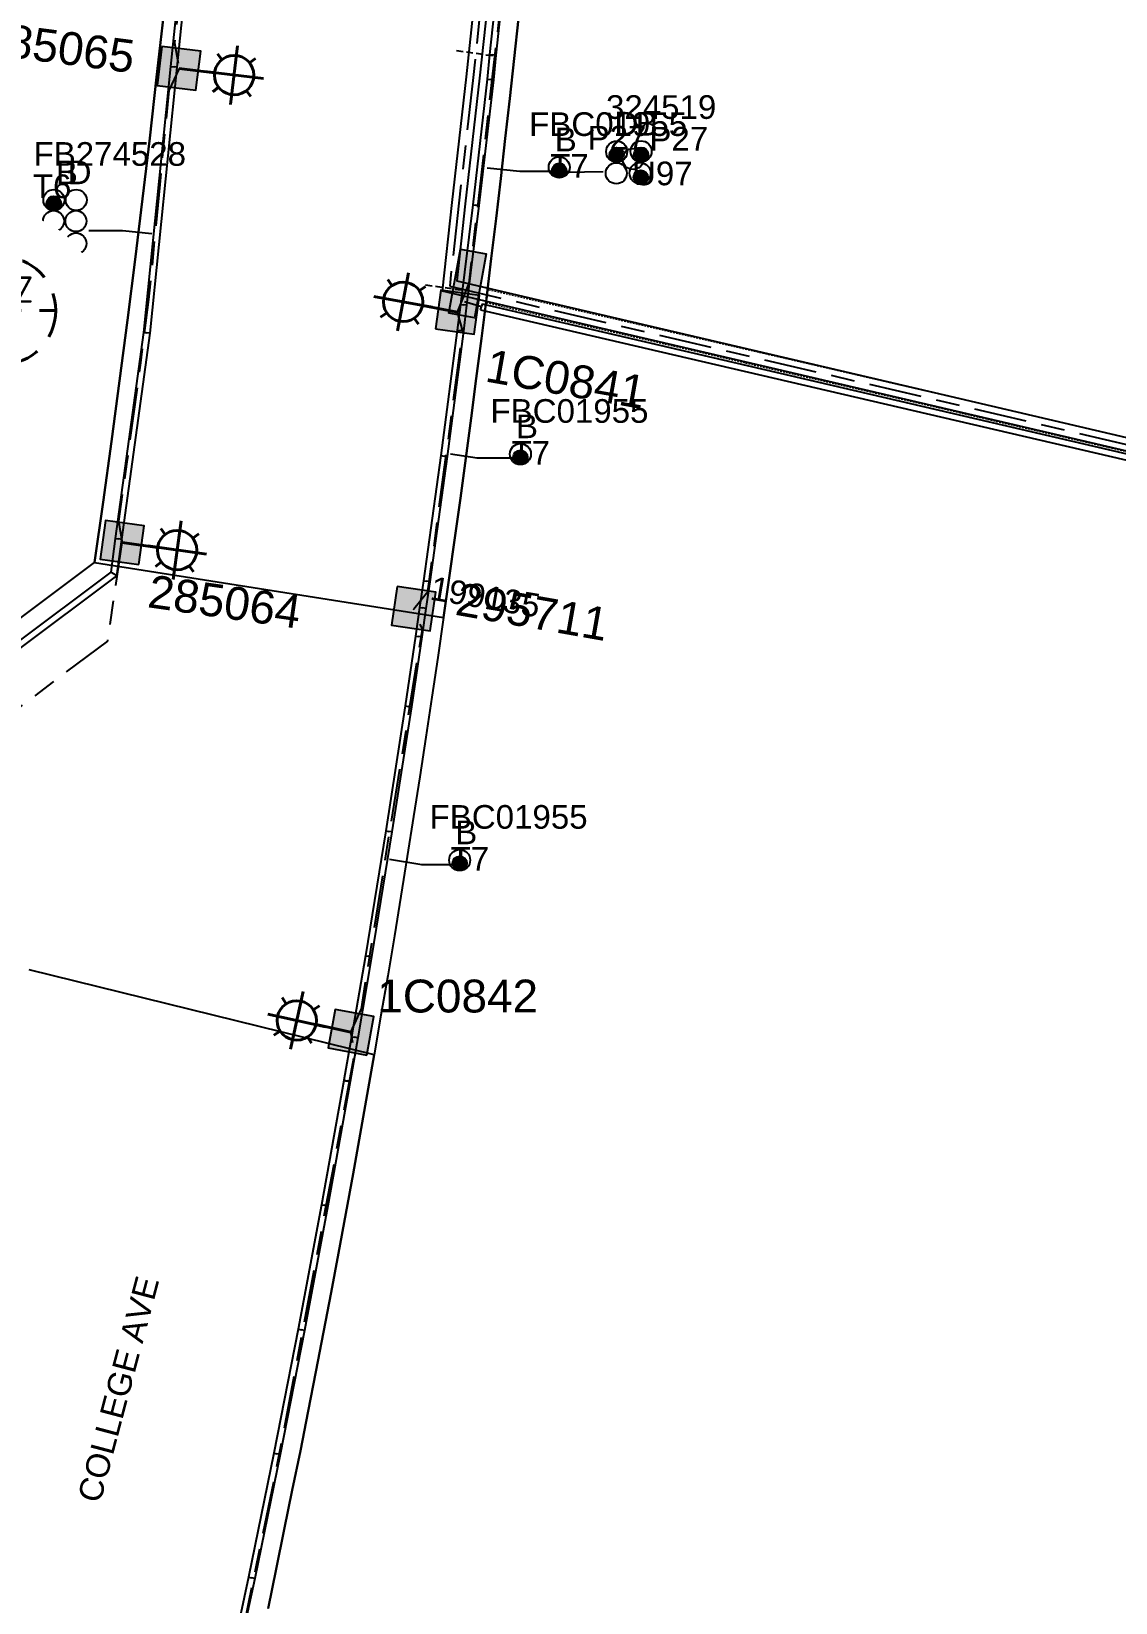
# Model space of a CAD drawing. Extents: x 301026 to 301961, y 6172667 to 6173436.
# Drawn here: x 301506.8 to 301589.2, y 6172927.5 to 6173047 of the extents above; entities that cross this region are included whole.
import ezdxf
from ezdxf.enums import TextEntityAlignment as Align

# ---------------------------------------------------------------- set-up
doc = ezdxf.new("R2010")
doc.units = 0
for name, pattern in [('Cable Exist UG', [8.2, 4, -1.2, 1.8, -1.2]), ('Dash', [5, 3, -2]), ('DASHED', [0.75, 0.5, -0.25]), ('HIDDEN', [0.375, 0.25, -0.125]), ('HIDDEN2', [0.1875, 0.125, -0.0625])]:
    doc.linetypes.add(name, pattern=pattern)
doc.layers.get('0').update_dxf_attribs({"color": 6})
for name, color, linetype, lineweight in [('Cadastre Land Parcels_SP_EXT', 9, 'Continuous', 5), ('Cadastre Other Property_SP_EXT', 9, 'HIDDEN', 5), ('Cadastre Roads_SP_EXT', 9, 'Continuous', 5)]:
    doc.layers.add(name, color=color, linetype=linetype, lineweight=lineweight)
for name, color, linetype in [('Duct_SP_EXT', 7, 'Continuous'), ('Equip_SL_EXT', 7, 'Continuous'), ('Equip_SP_SL_EXT', 7, 'Continuous'), ('Mains_HV_EXT', 7, 'Continuous'), ('Mains_SL_EXT', 7, 'Continuous'), ('Notes', 7, 'Continuous'), ('SupportsUG_SP_HV_EXT', 7, 'Continuous'), ('SupportsUG_SP_LV_SL_EXT', 7, 'Continuous'), ('Trench_SP_EXT', 7, 'Continuous')]:
    doc.layers.add(name, color=color, linetype=linetype)
doc.layers.add('UNKNOWN_FEATURES', color=1, linetype='DASHED', plot=False)
doc.styles.add('COLUMN_LABEL', font='arial.ttf')
doc.styles.add('iecARIAL', font='arial.ttf', dxfattribs={"height": 2})
doc.styles.add('IESYMBOL1', font='isocp.shx')
doc.styles.add('PIT_LABEL', font='arial.ttf')
doc.styles.add('POLE_LABEL', font='arial.ttf')
doc.styles.add('SLCP_LABEL', font='arial.ttf', dxfattribs={"height": 3.5})
doc.styles.get("Standard").update_dxf_attribs({"font": 'arial.ttf'})
doc.linetypes.add('Cable E UG', pattern='A,6,-0.5,["E",Standard,S=1.7,R=0,X=0.5,Y=-1],-2.9', length=9.4)

# ---------------------------------------------------------------- blocks, each defined once
blk = doc.blocks.new('DUCT_EXT')
blk.add_circle((0, 0.8), 0.8)
at = {"flags": 1}
blk.add_attdef('Z', (0, 0), '', height=0.2, dxfattribs=at)
at = {"flags": 9}
for tag, p in [('DUCT_CODE', (0, 0)), ('XSECT_TYPE', (0, -0.2)), ('STATE', (0, -0.6)), ('FB_REFERENCE', (0, -0.4)), ('NOTES', (0, -0.8))]:
    blk.add_attdef(tag, text='', height=0.2, dxfattribs=at).set_placement(p, align=Align.MIDDLE_LEFT)
blk = doc.blocks.new('SL_LANTERN_EXT')
at = {"lineweight": 40}
for p, q in [((0, 1.97), (0, 6.47)), ((-1.46, 5.68), (-1.06, 5.28)), ((1.46, 5.68), (1.06, 5.28)), ((-2.25, 4.22), (2.25, 4.22)), ((-1.46, 2.76), (-1.06, 3.16)), ((0, 0), (0, 2.72)), ((1.46, 2.76), (1.06, 3.16))]:
    blk.add_line(p, q, dxfattribs=at)
blk.add_circle((0, 4.22), 1.5, dxfattribs=at)
at = {"style": 'iecARIAL', "flags": 9}
blk.add_attdef('ASSET_NUM', (1.5, 1.5), '', height=2.5, dxfattribs=at)
for tag, p, height, flags in [('CONSTRUCTED_VOLTAGE', (0.98, -0.65), 0.2, 9), ('CONTROL_TYPE', (0.98, -0.85), 0.2, 9), ('LANTERN_PURPOSE', (0.98, -1.05), 0.2, 9), ('LANTERN_TYPE', (0.98, -1.25), 0.2, 9), ('LNUMBER', (2.18, -3.25), 2.5, 8), ('OPERATING_VOLTAGE', (0.98, -1.65), 0.2, 9), ('ORIENTATION', (0.98, -1.85), 0.2, 9), ('OWNED_BY', (0.98, -2.05), 0.2, 9), ('STATE', (0.98, -2.25), 0.2, 9), ('NO_PHASES', (0.98, -1.45), 0.2, 9), ('USAGE', (0.98, -2.45), 0.2, 9), ('CEXIST', (0.98, -2.65), 0.2, 9), ('CNEW', (0.98, -2.85), 0.2, 9), ('CNUMBER', (0.98, -3.05), 0.2, 9), ('CREMOVE', (0.98, -3.25), 0.2, 9), ('CREPLACE', (0.98, -3.45), 0.2, 9), ('LKINGHEIGHT', (0.98, -3.65), 0.2, 9), ('LBRACKET', (0.98, -3.85), 0.2, 9), ('LBRACKETVOCAB', (0.98, -4.05), 0.2, 9), ('LCATEGORY', (0.98, -4.25), 0.2, 9), ('LCHARGE1', (0.98, -4.45), 0.2, 9), ('LCHARGE1PERCENT', (0.98, -4.65), 0.2, 9), ('LCHARGE2', (0.98, -4.85), 0.2, 9), ('LCHARGE2PERCENT', (0.98, -5.05), 0.2, 9), ('LCHARGE3', (0.98, -5.25), 0.2, 9), ('LCHARGE3PERCENT', (0.98, -5.45), 0.2, 9), ('LEXIST', (0.98, -5.65), 0.2, 9), ('LLAMP', (0.98, -5.85), 0.2, 9), ('LLAMPVOCAB', (0.98, -6.05), 0.2, 9), ('LMAST', (0.98, -6.25), 0.2, 9), ('LMASTVOCAB', (0.98, -6.45), 0.2, 9), ('LNEW', (0.98, -6.65), 0.2, 9), ('LANTNUMBER', (0.98, -6.85), 0.2, 9), ('LOUTREACH', (0.98, -7.25), 0.2, 9), ('LOUTREACHVOCAB', (0.98, -7.45), 0.2, 9), ('LRATECODE', (0.98, -7.65), 0.2, 9), ('LREMOVE', (0.98, -7.85), 0.2, 9), ('LREPLACE', (0.98, -8.05), 0.2, 9), ('LTYPE', (0.98, -8.25), 0.2, 9), ('LTYPEVOCAB', (0.98, -8.45), 0.2, 9), ('STREETNAME', (0.98, -9.25), 0.2, 9), ('SUBURB', (0.98, -9.45), 0.2, 1), ('LEGEND', (0.98, -8.65), 0.2, 9), ('LOCATION', (0.98, -8.85), 0.2, 9), ('NOTES', (0.98, -9.05), 0.2, 9)]:
    blk.add_attdef(tag, p, '', height=height, dxfattribs=dict(flags=flags))
blk = doc.blocks.new('CABLE_LARGE_EXT')
h = blk.add_hatch(color=256)
edge = h.paths.add_edge_path()
edge.add_arc((0, 0.55), 0.55, 0, 360)
blk.add_circle((0, 0.55), 0.55)
at = {"flags": 1}
blk.add_attdef('Z', (0, 0), '', height=0.2, dxfattribs=at)
at = {"flags": 9}
for tag, p in [('COND_CODE', (0, 0)), ('STATE', (0, -0.4)), ('XSECT_SIZE', (0, -0.6)), ('FB_REFERENCE', (0, -0.2)), ('NOTES', (0, -0.8))]:
    blk.add_attdef(tag, text='', height=0.2, dxfattribs=at).set_placement(p, align=Align.MIDDLE_LEFT)
blk = doc.blocks.new('PIT_EXT')
blk.add_hatch(color=256).paths.add_polyline_path([(-2.47, 0.99), (2.47, 0.99), (2.47, -0.99), (-2.47, -0.99)])
at = {"lineweight": -3}
blk.add_lwpolyline([(-2.47, 0.99), (2.47, 0.99), (2.47, -0.99), (-2.47, -0.99)], close=True, dxfattribs=at)
at = {"style": 'PIT_LABEL'}
for tag, height, flags, p in [('ASSET_NUM', 2.5, 8, (2, 2)), ('STREET_CODE', 0.2, 9, (0, -0.2))]:
    blk.add_attdef(tag, text='', height=height, dxfattribs=dict(at, flags=flags)).set_placement(p, align=Align.MIDDLE_LEFT)
at = {"flags": 1}
blk.add_attdef('Z', (0, 0), '', height=0.2, dxfattribs=at)
at = {"flags": 9}
for tag, p in [('OWNED_BY', (0, -0.4)), ('STATE', (0, -0.6)), ('SUPPORT_TYPE', (0, -0.8)), ('USAGE', (0, -1)), ('LOCATION', (0, -1.2)), ('NOTES', (0, -1.4))]:
    blk.add_attdef(tag, text='', height=0.2, dxfattribs=at).set_placement(p, align=Align.MIDDLE_LEFT)
blk = doc.blocks.new('SLCP_ZELL_EXT')
blk.add_wipeout([(-0.24, 7.5), (-0.71, 7.47), (-1.17, 7.41), (-1.64, 7.32), (-2.09, 7.21), (-2.54, 7.06), (-2.98, 6.89), (-3.41, 6.69), (-3.82, 6.46), (-4.22, 6.21), (-4.6, 5.93), (-4.96, 5.63), (-5.31, 5.31), (-5.63, 4.96), (-5.93, 4.6), (-6.21, 4.22), (-6.46, 3.82), (-6.69, 3.41), (-6.89, 2.98), (-7.06, 2.54), (-7.21, 2.09), (-7.32, 1.64), (-7.41, 1.17), (-7.47, 0.71), (-7.5, 0.24), (-7.5, -0.24), (-7.47, -0.71), (-7.41, -1.17), (-7.32, -1.64), (-7.21, -2.09), (-7.06, -2.54), (-6.89, -2.98), (-6.69, -3.41), (-6.46, -3.82), (-6.21, -4.22), (-5.93, -4.6), (-5.63, -4.96), (-5.31, -5.31), (-4.96, -5.63), (-4.6, -5.93), (-4.22, -6.21), (-3.82, -6.46), (-3.41, -6.69), (-2.98, -6.89), (-2.54, -7.06), (-2.09, -7.21), (-1.64, -7.32), (-1.17, -7.41), (-0.71, -7.47), (-0.24, -7.5), (0.24, -7.5), (0.71, -7.47), (1.17, -7.41), (1.64, -7.32), (2.09, -7.21), (2.54, -7.06), (2.98, -6.89), (3.41, -6.69), (3.82, -6.46), (4.22, -6.21), (4.6, -5.93), (4.96, -5.63), (5.31, -5.31), (5.63, -4.96), (5.93, -4.6), (6.21, -4.22), (6.46, -3.82), (6.69, -3.41), (6.89, -2.98), (7.06, -2.54), (7.21, -2.09), (7.32, -1.64), (7.41, -1.17), (7.47, -0.71), (7.5, -0.24), (7.5, 0.24), (7.47, 0.71), (7.41, 1.17), (7.32, 1.64), (7.21, 2.09), (7.06, 2.54), (6.89, 2.98), (6.69, 3.41), (6.46, 3.82), (6.21, 4.22), (5.93, 4.6), (5.63, 4.96), (5.31, 5.31), (4.96, 5.63), (4.6, 5.93), (4.22, 6.21), (3.82, 6.46), (3.41, 6.69), (2.98, 6.89), (2.54, 7.06), (2.09, 7.21), (1.64, 7.32), (1.17, 7.41), (0.71, 7.47), (0.24, 7.5)])
at = {"linetype": 'Dash', "lineweight": 40, "ltscale": 0.7}
for p, q in [((0, 4.11), (0, -4.11)), ((-4.11, 0), (4.11, 0))]:
    blk.add_line(p, q, dxfattribs=at)
blk.add_circle((0, 0), 4.11, dxfattribs=at)
at = {"lineweight": 40, "style": 'IESYMBOL1'}
for s, p in [('P', (-1.6, 0)), ('Z', (1.7, 0)), ('60', (-1.61, -3.31))]:
    blk.add_text(s, height=2, dxfattribs=at).set_placement(p, align=Align.BOTTOM_CENTER)
at = {"style": 'SLCP_LABEL'}
for tag, height, flags, p in [('ASSET_NUM', 2.5, 8, (2, 2)), ('STREET_CODE', 0.2, 9, (0, -0.2))]:
    blk.add_attdef(tag, text='', height=height, dxfattribs=dict(at, flags=flags)).set_placement(p, align=Align.MIDDLE_LEFT)
at = {"flags": 1}
blk.add_attdef('Z', (0, 0), '', height=0.2, dxfattribs=at)
at = {"flags": 9}
for tag, p in [('CONSTRUCTED_VOLTAGE', (0, -0.4)), ('CONTROL_TYPE', (0, -0.6)), ('OPERATING_VOLTAGE', (0, -1)), ('ORIENTATION', (0, -1.2)), ('NO_PHASES', (0, -0.8)), ('OWNED_BY', (0, -1.4)), ('STATE', (0, -2)), ('USAGE', (0, -1.6)), ('LOCATION', (0, -1.8)), ('NOTES', (0, -2.2))]:
    blk.add_attdef(tag, text='', height=0.2, dxfattribs=at).set_placement(p, align=Align.MIDDLE_LEFT)
blk = doc.blocks.new('COLUMN_EXT')
blk.add_hatch(color=256).paths.add_polyline_path([(-1.49, 1.48), (-1.49, -1.49), (1.48, -1.49), (1.48, 1.48)])
blk.add_lwpolyline([(-1.49, -1.49), (1.48, -1.49), (1.48, 1.48), (-1.49, 1.48)], close=True)
for tag, height, style, flags, p in [('ASSET_NUM', 2.5, 'COLUMN_LABEL', 8, (2, 2)), ('STRUCTURE_PLANT_NUMBER', 0.2, 'POLE_LABEL', 9, (1.81, 0.03)), ('STREET_CODE', 0.2, 'COLUMN_LABEL', 9, (1.81, -0.2))]:
    blk.add_attdef(tag, text='', height=height, dxfattribs=dict(style=style, flags=flags)).set_placement(p, align=Align.MIDDLE_LEFT)
at = {"flags": 9}
for tag, p in [('COLUMN_TYPE', (1.81, -0.4)), ('OWNED_BY', (1.81, -0.6)), ('STATE', (1.81, -0.8)), ('USAGE', (1.81, -1)), ('LEGEND', (1.81, -1.2)), ('STREETNAME', (1.81, -1.6)), ('SUBURB', (1.81, -1.8)), ('LOCATION', (1.81, -1.4)), ('NOTES', (1.81, -2))]:
    blk.add_attdef(tag, text='', height=0.2, dxfattribs=at).set_placement(p, align=Align.MIDDLE_LEFT)
at = {"flags": 1}
blk.add_attdef('Z', (1.81, -2.35), '', height=0.2, dxfattribs=at)

msp = doc.modelspace()

# ---------------------------------------------------------------- linework, layer by layer
at = {"layer": 'Cadastre Land Parcels_SP_EXT', "color": 250, "linetype": 'Continuous', "lineweight": -3}
for points in [[(301491.18, 6173104.23), (301483.65, 6173030.81), (301480.64, 6173009.3), (301484.06, 6173004.77), (301505.15, 6173001.83), (301511.54, 6173006.63), (301511.54, 6173006.63), (301512.2, 6173011.23), (301512.84, 6173015.84), (301513.46, 6173020.46), (301514.06, 6173025.07), (301514.64, 6173029.69), (301515.21, 6173034.3), (301515.75, 6173038.92), (301516.28, 6173043.55), (301516.79, 6173048.16)], [(301543.8, 6173048.02), (301543.47, 6173044.97), (301543.14, 6173041.93), (301542.8, 6173038.88), (301542.45, 6173035.84), (301542.1, 6173032.8), (301541.73, 6173029.76), (301541.36, 6173026.72), (301540.98, 6173023.68), (301540.59, 6173020.64), (301540.2, 6173017.6), (301539.8, 6173014.57), (301539.39, 6173011.53), (301538.97, 6173008.5), (301538.54, 6173005.47), (301538.11, 6173002.44), (301537.67, 6172999.4), (301537.22, 6172996.38), (301536.76, 6172993.35), (301536.3, 6172990.32), (301535.82, 6172987.3), (301535.34, 6172984.27), (301534.85, 6172981.25), (301534.36, 6172978.23), (301533.86, 6172975.2), (301533.34, 6172972.19), (301532.82, 6172969.17), (301532.3, 6172966.15), (301531.76, 6172963.14), (301531.22, 6172960.12), (301530.67, 6172957.11), (301530.11, 6172954.1), (301529.55, 6172951.09), (301528.97, 6172948.08), (301528.39, 6172945.07), (301527.81, 6172942.07), (301527.21, 6172939.06), (301526.6, 6172936.06), (301525.99, 6172933.06), (301525.37, 6172930.06), (301524.75, 6172927.06)]]:
    msp.add_lwpolyline(points, dxfattribs=at)
at = {"layer": 'Cadastre Other Property_SP_EXT', "linetype": 'HIDDEN2'}
msp.add_lwpolyline([(301656.31, 6173000.8), (301541.48, 6173027.37), (301541.36, 6173026.4), (301656.05, 6172999.7), (301656.31, 6173000.8)], close=True, dxfattribs=at)
at = {"layer": 'Cadastre Roads_SP_EXT', "color": 250, "linetype": 'Continuous', "lineweight": -3}
for points in [[(301516.79, 6173048.16), (301516.28, 6173043.55), (301515.75, 6173038.92), (301515.21, 6173034.3), (301514.64, 6173029.69), (301514.06, 6173025.07), (301513.46, 6173020.46), (301512.84, 6173015.84), (301512.2, 6173011.23), (301511.54, 6173006.63), (301538.11, 6173002.44), (301538.54, 6173005.47), (301538.54, 6173005.47), (301538.97, 6173008.5), (301539.39, 6173011.53), (301539.8, 6173014.57), (301540.2, 6173017.6), (301540.59, 6173020.64), (301540.98, 6173023.68), (301541.36, 6173026.72), (301541.73, 6173029.76), (301542.1, 6173032.8), (301542.45, 6173035.84), (301542.8, 6173038.88), (301543.14, 6173041.93), (301543.47, 6173044.97), (301543.8, 6173048.02)], [(301524.75, 6172927.06), (301525.37, 6172930.06), (301525.99, 6172933.06), (301526.6, 6172936.06), (301527.21, 6172939.06), (301527.81, 6172942.07), (301528.39, 6172945.07), (301528.97, 6172948.08), (301529.55, 6172951.09), (301530.11, 6172954.1), (301530.67, 6172957.11), (301531.22, 6172960.12), (301531.76, 6172963.14), (301532.3, 6172966.15), (301532.82, 6172969.17), (301506.59, 6172975.64)]]:
    msp.add_lwpolyline(points, dxfattribs=at)
at = {"layer": 'Duct_SP_EXT'}
for p, q in [((301517.37, 6173044.37), (301521.53, 6173084.98)), ((301517.85, 6173044.32), (301522.01, 6173084.94)), ((301542.43, 6173052.97), (301541.61, 6173045.28)), ((301542.9, 6173052.92), (301542.09, 6173045.23)), ((301541.61, 6173045.28), (301541.41, 6173043.41)), ((301541.61, 6173045.28), (301541.85, 6173045.26)), ((301541.61, 6173045.28), (301541.85, 6173045.26)), ((301542.09, 6173045.23), (301541.85, 6173045.26)), ((301542.09, 6173045.23), (301541.85, 6173045.26)), ((301542.09, 6173045.23), (301541.89, 6173043.35)), ((301515.3, 6173024.14), (301517.37, 6173044.37)), ((301515.78, 6173024.09), (301517.85, 6173044.32)), ((301517.37, 6173044.37), (301517.61, 6173044.34)), ((301517.37, 6173044.37), (301517.61, 6173044.34)), ((301517.85, 6173044.32), (301517.61, 6173044.34)), ((301517.85, 6173044.32), (301517.61, 6173044.34)), ((301541.41, 6173043.41), (301540.32, 6173033.85)), ((301541.41, 6173043.41), (301541.65, 6173043.38)), ((301541.89, 6173043.35), (301541.65, 6173043.38)), ((301541.89, 6173043.35), (301540.79, 6173033.79)), ((301540.32, 6173033.85), (301539.39, 6173026.27)), ((301540.32, 6173033.85), (301540.55, 6173033.82)), ((301540.79, 6173033.79), (301540.55, 6173033.82)), ((301540.79, 6173033.79), (301539.86, 6173026.21)), ((301539.39, 6173026.27), (301539.15, 6173024.3)), ((301539.39, 6173026.27), (301539.63, 6173026.24)), ((301539.39, 6173026.27), (301539.63, 6173026.24)), ((301539.86, 6173026.21), (301539.62, 6173024.24)), ((301539.86, 6173026.21), (301539.63, 6173026.24)), ((301539.86, 6173026.21), (301539.63, 6173026.24)), ((301540.92, 6173025.85), (301540.98, 6173026.08)), ((301540.92, 6173025.85), (301657.78, 6172998.64)), ((301541.03, 6173026.32), (301540.98, 6173026.08)), ((301541.03, 6173026.32), (301657.88, 6172999.11)), ((301539.15, 6173024.3), (301537.9, 6173014.76)), ((301539.62, 6173024.24), (301538.38, 6173014.7)), ((301539.15, 6173024.3), (301539.39, 6173024.27)), ((301539.62, 6173024.24), (301539.39, 6173024.27)), ((301513.16, 6173008.45), (301515.3, 6173024.14)), ((301513.64, 6173008.39), (301515.78, 6173024.09)), ((301515.3, 6173024.14), (301515.54, 6173024.11)), ((301515.78, 6173024.09), (301515.54, 6173024.11)), ((301537.9, 6173014.76), (301536.58, 6173005.23)), ((301538.38, 6173014.7), (301537.06, 6173005.17)), ((301537.9, 6173014.76), (301538.14, 6173014.73)), ((301538.38, 6173014.7), (301538.14, 6173014.73)), ((301512.81, 6173005.89), (301513.16, 6173008.45)), ((301513.16, 6173008.45), (301513.4, 6173008.42)), ((301513.16, 6173008.45), (301513.4, 6173008.42)), ((301513.26, 6173005.63), (301513.64, 6173008.39)), ((301513.64, 6173008.39), (301513.4, 6173008.42)), ((301513.64, 6173008.39), (301513.4, 6173008.42)), ((301505.44, 6173000.37), (301512.81, 6173005.89)), ((301505.57, 6172999.86), (301513.26, 6173005.63)), ((301512.81, 6173005.89), (301513.04, 6173005.76)), ((301513.26, 6173005.63), (301513.04, 6173005.76)), ((301536.58, 6173005.23), (301536.28, 6173003.21)), ((301536.58, 6173005.23), (301536.82, 6173005.2)), ((301537.06, 6173005.17), (301536.76, 6173003.14)), ((301537.06, 6173005.17), (301536.82, 6173005.2)), ((301536.28, 6173003.21), (301535.96, 6173001.03)), ((301536.28, 6173003.21), (301536.52, 6173003.18)), ((301536.28, 6173003.21), (301536.52, 6173003.18)), ((301536.76, 6173003.14), (301536.44, 6173000.97)), ((301536.76, 6173003.14), (301536.52, 6173003.18)), ((301536.76, 6173003.14), (301536.52, 6173003.18)), ((301535.96, 6173001.03), (301535.18, 6172995.72)), ((301536.44, 6173000.97), (301535.66, 6172995.65)), ((301535.96, 6173001.03), (301536.2, 6173001)), ((301536.44, 6173000.97), (301536.2, 6173001)), ((301535.18, 6172995.72), (301533.71, 6172986.21)), ((301535.66, 6172995.65), (301534.18, 6172986.14)), ((301535.18, 6172995.72), (301535.42, 6172995.68)), ((301535.66, 6172995.65), (301535.42, 6172995.68)), ((301533.71, 6172986.21), (301532.16, 6172976.72)), ((301534.18, 6172986.14), (301532.63, 6172976.64)), ((301533.71, 6172986.21), (301533.95, 6172986.17)), ((301534.18, 6172986.14), (301533.95, 6172986.17)), ((301532.16, 6172976.72), (301531.1, 6172970.56)), ((301532.63, 6172976.64), (301531.58, 6172970.48)), ((301532.16, 6172976.72), (301532.4, 6172976.68)), ((301532.63, 6172976.64), (301532.4, 6172976.68)), ((301531.1, 6172970.56), (301530.53, 6172967.24)), ((301531.58, 6172970.48), (301531.01, 6172967.16)), ((301531.1, 6172970.56), (301531.34, 6172970.52)), ((301531.1, 6172970.56), (301531.34, 6172970.52)), ((301531.58, 6172970.48), (301531.34, 6172970.52)), ((301531.58, 6172970.48), (301531.34, 6172970.52)), ((301530.53, 6172967.23), (301528.83, 6172957.77)), ((301531, 6172967.14), (301529.3, 6172957.68)), ((301530.53, 6172967.24), (301530.53, 6172967.23)), ((301530.53, 6172967.24), (301530.77, 6172967.2)), ((301530.53, 6172967.23), (301530.77, 6172967.18)), ((301531.01, 6172967.16), (301530.77, 6172967.2)), ((301531, 6172967.14), (301530.77, 6172967.18)), ((301531.01, 6172967.16), (301531, 6172967.14)), ((301528.83, 6172957.77), (301527.05, 6172948.32)), ((301529.3, 6172957.68), (301527.52, 6172948.22)), ((301528.83, 6172957.77), (301529.06, 6172957.73)), ((301529.3, 6172957.68), (301529.06, 6172957.73)), ((301527.05, 6172948.32), (301525.2, 6172938.88)), ((301527.52, 6172948.22), (301525.67, 6172938.78)), ((301527.05, 6172948.32), (301527.29, 6172948.27)), ((301527.52, 6172948.22), (301527.29, 6172948.27)), ((301525.2, 6172938.88), (301523.27, 6172929.45)), ((301525.67, 6172938.78), (301523.74, 6172929.35)), ((301525.2, 6172938.88), (301525.43, 6172938.83)), ((301525.67, 6172938.78), (301525.43, 6172938.83)), ((301523.27, 6172929.45), (301521.26, 6172920.04)), ((301523.74, 6172929.35), (301521.73, 6172919.94)), ((301523.27, 6172929.45), (301523.5, 6172929.4)), ((301523.74, 6172929.35), (301523.5, 6172929.4))]:
    msp.add_line(p, q, dxfattribs=at)
at = {"layer": 'Mains_HV_EXT', "linetype": 'Cable E UG'}
for points in [[(301589.86, 6173154.78), (301587.62, 6173154.95), (301584.62, 6173155.1), (301581.63, 6173155.17), (301553.37, 6173155.44), (301547.83, 6173150.02), (301547.55, 6173139.36), (301547.22, 6173129.75), (301546.92, 6173122.36), (301546.82, 6173120.14), (301546.35, 6173110.54), (301545.79, 6173100.94), (301545.16, 6173091.35), (301544.45, 6173081.76), (301543.67, 6173072.17), (301542.8, 6173062.6), (301541.87, 6173053.03), (301540.85, 6173043.47), (301539.76, 6173033.92), (301539.11, 6173028.05), (301542.16, 6173027.34), (301647.81, 6173002.62)], [(301681.23, 6173068.58), (301681.32, 6173067.21), (301677.96, 6173060.22), (301677.96, 6173060.22), (301674.73, 6173056.15), (301673.82, 6173052.18), (301660.99, 6172998.51), (301538.02, 6173027.28), (301538.77, 6173034.03), (301539.86, 6173043.58), (301540.87, 6173053.13), (301541.81, 6173062.69), (301542.67, 6173072.26), (301543.46, 6173081.83), (301544.16, 6173091.42), (301544.79, 6173101), (301545.24, 6173108.69), (301543.97, 6173108.66), (301543.97, 6173108.66), (301517.12, 6173108.51), (301499.5, 6173108.65), (301498.73, 6173108.16)]]:
    msp.add_lwpolyline(points, dxfattribs=at)
at = {"layer": 'Mains_HV_EXT', "linetype": 'Cable Exist UG'}
msp.add_lwpolyline([(301546.95, 6173135.02), (301546.87, 6173132.05), (301546.73, 6173129.77), (301546.42, 6173122.38), (301546.33, 6173120.17), (301545.85, 6173110.57), (301545.29, 6173100.97), (301544.66, 6173091.38), (301543.96, 6173081.8), (301543.17, 6173072.22), (301542.31, 6173062.64), (301541.37, 6173053.08), (301540.36, 6173043.52), (301539.26, 6173033.97), (301538.57, 6173027.66), (301660.62, 6172999.11), (301673.34, 6173052.29), (301674.27, 6173056.38), (301674.27, 6173056.38), (301677.57, 6173060.53), (301678.38, 6173065.6), (301679.35, 6173070.54), (301681.23, 6173070.49)], dxfattribs=at)
at = {"layer": 'Mains_SL_EXT', "linetype": 'Cable Exist UG', "flags": 128}
for points in [[(301523, 6173100.45), (301522.39, 6173098.73), (301522, 6173092.1), (301521.34, 6173082.93), (301520.15, 6173068.39), (301519.56, 6173062.68), (301519.18, 6173059.39), (301518.25, 6173051.48), (301517.63, 6173046.16), (301517.98, 6173044.22)], [(301539.17, 6173025.68), (301540.04, 6173027.87), (301542.42, 6173048.69), (301545.49, 6173082.39), (301545.09, 6173083.82)], [(301517.98, 6173044.22), (301517.2, 6173042.54), (301516.51, 6173035.4), (301515.9, 6173028.87), (301515.67, 6173026.64), (301515.05, 6173021.83), (301514.01, 6173014.29), (301513.38, 6173009.77), (301513.66, 6173008.16)], [(301535.83, 6173003.11), (301536.92, 6173004.42), (301539.57, 6173024.23), (301539.17, 6173025.68)], [(301484.92, 6173003.17), (301484.09, 6172997.26), (301504.26, 6172994.42), (301512.56, 6173000.66), (301513.66, 6173008.16)], [(301531.06, 6172970.9), (301531.85, 6172972.68), (301536.49, 6173001.55), (301535.83, 6173003.11)], [(301520.46, 6172917), (301521.36, 6172918.14), (301525.82, 6172939.79), (301531.36, 6172969.34), (301531.06, 6172970.9)]]:
    msp.add_lwpolyline(points, dxfattribs=at)
at = {"layer": 'Notes'}
for points in [[(301546.29, 6173036.38), (301543.91, 6173036.38), (301541.41, 6173036.64)], [(301550.24, 6173036.34), (301547.4, 6173036.31)], [(301511.13, 6173031.89), (301513.69, 6173031.89), (301515.91, 6173031.66)], [(301543.35, 6173014.56), (301540.66, 6173014.56), (301538.63, 6173014.88)], [(301538.75, 6172983.63), (301536.45, 6172983.63), (301533.99, 6172984.05)]]:
    msp.add_lwpolyline(points, dxfattribs=at)
at = {"layer": 'Trench_SP_EXT', "linetype": 'Cable Exist UG'}
msp.add_lwpolyline([(301540.98, 6173026.08), (301539.7, 6173026.45)], dxfattribs=at)
at = {"layer": 'UNKNOWN_FEATURES'}
for points in [[(301539.1, 6173045.58), (301542.04, 6173045.16)], [(301539.46, 6173027.34), (301536.52, 6173027.77)]]:
    msp.add_lwpolyline(points, dxfattribs=at)

# ---------------------------------------------------------------- block references
at = {"layer": 'Equip_SP_SL_EXT'}
for p, rotation in [((301517.98, 6173044.22), 263.0817368103766), ((301539.17, 6173025.68), 79.3389210456778), ((301513.66, 6173008.16), 262.0810554578647), ((301531.06, 6172970.9), 77.72427138858538)]:
    msp.add_blockref('SL_LANTERN_EXT', p, dxfattribs=dict(at, rotation=rotation))
at = {"layer": 'Notes'}
for name, p in [('DUCT_EXT', (301551.27, 6173037.09)), ('DUCT_EXT', (301553.13, 6173037.11)), ('DUCT_EXT', (301546.9, 6173035.9)), ('CABLE_LARGE_EXT', (301551.27, 6173037.09)), ('CABLE_LARGE_EXT', (301553.13, 6173037.11)), ('CABLE_LARGE_EXT', (301546.9, 6173035.9)), ('DUCT_EXT', (301508.46, 6173033.41)), ('DUCT_EXT', (301510.16, 6173033.41)), ('CABLE_LARGE_EXT', (301508.46, 6173033.41)), ('DUCT_EXT', (301508.44, 6173031.8)), ('DUCT_EXT', (301510.14, 6173031.8)), ('DUCT_EXT', (301508.44, 6173030.1)), ('DUCT_EXT', (301510.14, 6173030.1)), ('DUCT_EXT', (301543.95, 6173014.08)), ('CABLE_LARGE_EXT', (301543.95, 6173014.08)), ('DUCT_EXT', (301539.33, 6172983.19)), ('CABLE_LARGE_EXT', (301539.33, 6172983.19))]:
    msp.add_blockref(name, p, dxfattribs=at)
at = {"layer": 'Notes', "rotation": 269.9999999999998}
for name, p in [('DUCT_EXT', (301551.72, 6173037.33)), ('DUCT_EXT', (301550.44, 6173036.24)), ('DUCT_EXT', (301552.25, 6173036.25)), ('CABLE_LARGE_EXT', (301552.55, 6173035.93))]:
    msp.add_blockref(name, p, dxfattribs=at)
at = {"layer": 'SupportsUG_SP_HV_EXT', "rotation": 79.63270490336775}
msp.add_blockref('PIT_EXT', (301539.92, 6173027.86), dxfattribs=at)
at = {"layer": 'SupportsUG_SP_LV_SL_EXT'}
ref = msp.add_blockref('COLUMN_EXT', (301517.98, 6173044.22), dxfattribs=dict(at, rotation=263.0881883323843))
ref.add_attrib('ASSET_NUM', '285065', dxfattribs={"layer": '0', "height": 2.5, "rotation": 352.5948, "style": 'COLUMN_LABEL'}).set_placement((301514.58, 6173045.1), align=Align.MIDDLE_RIGHT)
ref = msp.add_blockref('COLUMN_EXT', (301539.17, 6173025.68), dxfattribs=dict(at, rotation=351.7473509417099))
ref.add_attrib('ASSET_NUM', '1C0841', dxfattribs={"layer": '0', "height": 2.5, "rotation": 350.0327, "style": 'COLUMN_LABEL'}).set_placement((301541.05, 6173019.68), align=Align.BOTTOM_LEFT)
ref = msp.add_blockref('COLUMN_EXT', (301513.66, 6173008.16), dxfattribs=dict(at, rotation=82.08109756259356))
ref.add_attrib('ASSET_NUM', '285064', dxfattribs={"layer": '0', "height": 2.5, "rotation": 351.8709, "style": 'COLUMN_LABEL'}).set_placement((301527.22, 6173002.83), align=Align.MIDDLE_RIGHT)
ref = msp.add_blockref('COLUMN_EXT', (301535.83, 6173003.12), dxfattribs=dict(at, rotation=261.5746181595808))
ref.add_attrib('ASSET_NUM', '295711', dxfattribs={"layer": '0', "height": 2.5, "rotation": 350.0327, "style": 'COLUMN_LABEL'}).set_placement((301539.12, 6173003.9), align=Align.MIDDLE_LEFT)
ref = msp.add_blockref('COLUMN_EXT', (301531.06, 6172970.9), dxfattribs=dict(at, rotation=79.62203493001358))
ref.add_attrib('ASSET_NUM', '1C0842', dxfattribs={"layer": '0', "height": 2.5, "style": 'COLUMN_LABEL'}).set_placement((301533.06, 6172971.65), align=Align.BOTTOM_LEFT)

# ---------------------------------------------------------------- texts
at = {"layer": 'Cadastre Roads_SP_EXT'}
msp.add_text('COLLEGE AVE', height=1.8, rotation=75.1663, dxfattribs=at).set_placement((301511.98, 6172935))
at = {"layer": 'Notes'}
for s, p in [('324519', (301550.46, 6173040.38)), ('FBC01955', (301544.61, 6173039.08)), ('P27', (301549.06, 6173038.05)), ('D', (301551.1, 6173039.12)), ('B', (301552.72, 6173039.11)), ('P27', (301553.76, 6173037.97)), ('FB274528', (301506.91, 6173036.81)), ('B', (301546.56, 6173037.91)), ('T7', (301546.21, 6173035.9)), ('B', (301508.61, 6173035.41)), ('D', (301509.51, 6173035.41)), ('U97', (301552.44, 6173035.33)), ('T6', (301506.86, 6173034.35)), ('FBC01955', (301541.67, 6173017.26)), ('B', (301543.61, 6173016.09)), ('T7', (301543.27, 6173014.08)), ('FBC01955', (301537.04, 6172986.38)), ('B', (301538.99, 6172985.2)), ('T7', (301538.64, 6172983.19))]:
    msp.add_text(s, height=1.8, dxfattribs=at).set_placement(p)
at = {"layer": 'UNKNOWN_FEATURES'}
msp.add_text('199135', height=1.8, rotation=350.4901, dxfattribs=at).set_placement((301537, 6173003.82))

# ---------------------------------------------------------------- next in the draw order: block references
at = {"layer": 'Equip_SL_EXT'}
ref = msp.add_blockref('SLCP_ZELL_EXT', (301504.49, 6173025.8), dxfattribs=at)
ref.add_attrib('ASSET_NUM', '8786', dxfattribs={"layer": '0', "height": 2.5, "style": 'SLCP_LABEL'}).set_placement((301494.82, 6173033.62), align=Align.TOP_CENTER)

doc.saveas('drawing.dxf')
